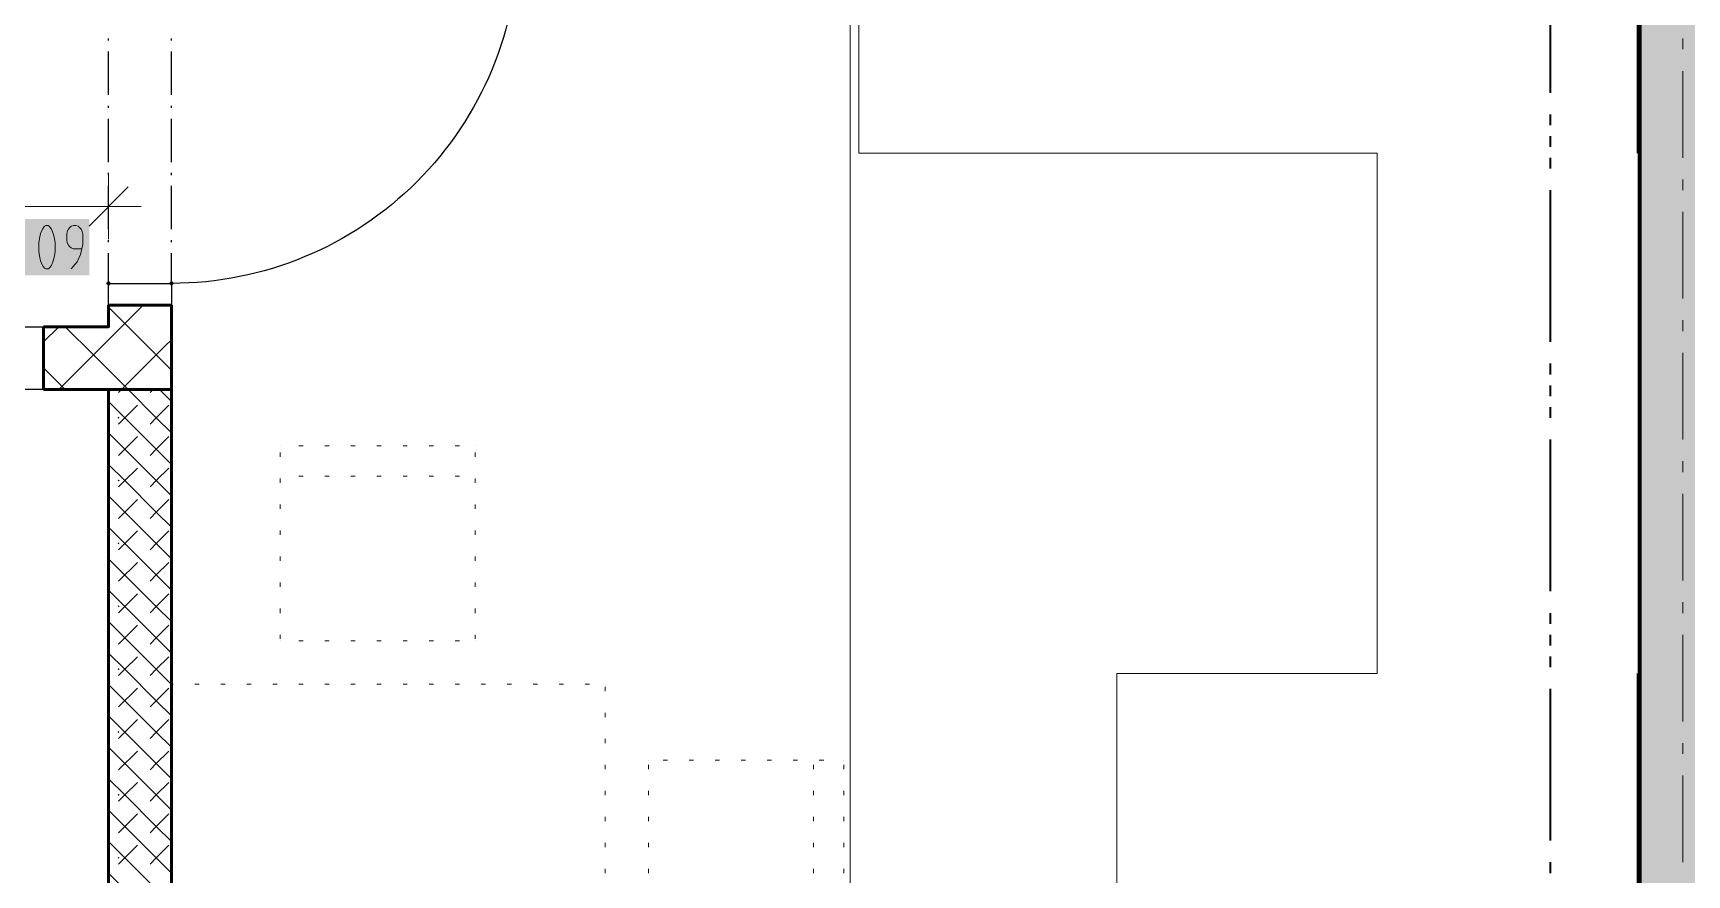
# Model space of a CAD drawing. Header units: millimetres. Extents: x 0 to 594, y 0 to 420.
# Drawn here: x 200.19 to 235.12, y 179.08 to 196.86 of the extents above; entities that cross this region are included whole.
import ezdxf

# ---------------------------------------------------------------- set-up
doc = ezdxf.new("R2010")
doc.units = ezdxf.units.MM
doc.header["$LTSCALE"] = 8
for name, color, linetype in [('PDF_Dvere', 7, 'Continuous'), ('PDF_Koty delkove', 7, 'Continuous'), ('PDF_Kuchyne', 7, 'Continuous'), ('PDF_Nabytek', 7, 'Continuous'), ('PDF_Osy hlavni', 7, 'Continuous'), ('PDF_Pozarni useky', 7, 'Continuous'), ('PDF_Pricky zdene', 7, 'Continuous'), ('PDF_Steny obvodove nosne', 7, 'Continuous')]:
    doc.layers.add(name, color=color, linetype=linetype)

msp = doc.modelspace()

# ---------------------------------------------------------------- hatches: boundary and pattern name
at = {"layer": 'PDF_Steny obvodove nosne', "true_color": 0xc0c0c0, "transparency": 33554559}
msp.add_hatch(color=9, dxfattribs=at).paths.add_polyline_path([(235.946, 143.443), (235.946, 222.437), (234.114, 222.437), (234.114, 143.26), (235.946, 143.26)])

# ---------------------------------------------------------------- linework, layer by layer
at = {"layer": 'PDF_Dvere', "lineweight": 25}
msp.add_lwpolyline([(203.112, 198.393), (203.112, 198.899), (210.439, 198.899, -0.414214), (203.112, 191.572), (203.112, 192.211)], format="xyb", dxfattribs=at)
for points in [[(201.784, 196.699), (201.784, 196.745)], [(203.112, 196.699), (203.112, 196.745)], [(201.784, 195.554), (201.784, 196.47)], [(203.112, 195.554), (203.112, 196.47)], [(201.784, 195.279), (201.784, 195.325)], [(203.112, 195.279), (203.112, 195.325)], [(201.784, 194.134), (201.784, 195.05)], [(203.112, 194.134), (203.112, 195.05)], [(201.784, 193.86), (201.784, 193.906)], [(203.112, 193.86), (203.112, 193.906)], [(201.784, 192.715), (201.784, 193.631)], [(203.112, 192.715), (203.112, 193.631)], [(201.784, 192.44), (201.784, 192.486)], [(203.112, 192.44), (203.112, 192.486)], [(201.784, 191.572), (201.784, 192.211)]]:
    msp.add_lwpolyline(points, dxfattribs=at)
for points in [[(201.784, 191.114), (201.784, 191.572), (203.112, 191.572), (203.112, 191.114)], [(199.952, 190.656), (200.41, 190.656), (200.41, 189.328), (199.952, 189.328)]]:
    msp.add_lwpolyline(points, close=True, dxfattribs=at)
at = {"layer": 'PDF_Dvere', "lineweight": 25, "transparency": 33554559}
for points in [[(201.784, 191.515), (201.726, 191.572), (201.841, 191.572), (201.784, 191.629)], [(203.112, 191.515), (203.054, 191.572), (203.169, 191.572), (203.112, 191.629)]]:
    msp.add_solid(points, dxfattribs=at)
at = {"layer": 'PDF_Koty delkove', "lineweight": 18}
for points in [[(217.445, 145.412), (217.445, 177.641), (217.445, 178.992), (217.445, 192.742), (217.445, 199.815), (217.445, 201.143), (217.445, 202.517), (217.445, 220.102), (217.445, 222.575), (217.445, 236.313), (217.445, 238.603), (217.445, 241.075), (217.445, 268.231), (217.445, 269.559), (217.445, 288.838), (217.445, 313.476), (217.445, 316.956)], [(201.784, 193.882), (201.784, 193.196), (201.784, 192.509)], [(202.196, 193.608), (201.371, 192.783)], [(201.784, 193.196), (201.348, 193.196), (199.465, 193.196), (196.56, 193.196), (196.288, 193.196), (188.595, 193.196), (187.267, 193.196), (178.291, 193.196), (176.368, 193.196), (151.365, 193.196), (149.67, 193.196), (131.261, 193.196), (129.612, 193.196), (129.338, 193.196), (127.46, 193.196), (111.57, 193.196), (110.242, 193.196)], [(201.784, 193.196), (202.471, 193.196)], [(200.898, 192.487), (200.898, 192.609), (200.91, 192.67), (200.934, 192.716), (200.958, 192.746), (200.995, 192.778), (201.044, 192.793), (201.093, 192.793), (201.142, 192.778), (201.179, 192.746), (201.203, 192.716), (201.228, 192.67), (201.24, 192.609), (201.24, 192.396), (201.191, 192.182), (201.118, 192.029), (200.995, 191.877)], [(201.215, 192.304), (201.044, 192.304), (200.995, 192.32), (200.958, 192.35), (200.934, 192.381), (200.91, 192.426), (200.898, 192.487)]]:
    msp.add_lwpolyline(points, dxfattribs=at)
msp.add_lwpolyline([(200.31, 192.426), (200.31, 192.243), (200.323, 192.152), (200.347, 192.045), (200.384, 191.953), (200.432, 191.892), (200.457, 191.877), (200.506, 191.877), (200.531, 191.892), (200.579, 191.953), (200.616, 192.045), (200.641, 192.152), (200.653, 192.243), (200.653, 192.426), (200.641, 192.518), (200.616, 192.625), (200.579, 192.716), (200.531, 192.778), (200.506, 192.793), (200.457, 192.793), (200.432, 192.778), (200.384, 192.716), (200.347, 192.625), (200.323, 192.518)], close=True, dxfattribs=at)
at = {"layer": 'PDF_Koty delkove', "color": 7, "lineweight": 18, "true_color": 0xffffff, "transparency": 33554559}
msp.add_solid([(201.378, 192.931), (199.586, 192.931), (201.378, 191.74), (199.586, 191.74)], dxfattribs=at)
at = {"layer": 'PDF_Kuchyne', "lineweight": 13}
msp.add_lwpolyline([(234.068, 183.329), (234.068, 177.834), (223.078, 177.834), (223.078, 183.329), (228.573, 183.329), (228.573, 194.32), (217.628, 194.32), (217.628, 199.815), (234.068, 199.815), (234.068, 194.32)], dxfattribs=at)
at = {"layer": 'PDF_Nabytek', "lineweight": 13}
for points in [[(205.405, 188.14), (205.405, 188.14)], [(205.405, 188.14), (205.405, 188.14)], [(205.405, 187.907), (205.405, 187.998)], [(205.894, 188.14), (205.802, 188.14)], [(206.444, 188.14), (206.352, 188.14)], [(206.993, 188.14), (206.902, 188.14)], [(207.543, 188.14), (207.451, 188.14)], [(208.092, 188.14), (208.001, 188.14)], [(208.642, 188.14), (208.55, 188.14)], [(209.191, 188.14), (209.1, 188.14)], [(209.527, 188.14), (209.527, 188.14)], [(209.527, 188.14), (209.527, 188.14)], [(209.527, 187.907), (209.527, 187.998)], [(205.405, 187.499), (205.405, 187.499)], [(205.405, 187.357), (205.405, 187.449)], [(205.894, 187.499), (205.802, 187.499)], [(206.444, 187.499), (206.352, 187.499)], [(206.993, 187.499), (206.902, 187.499)], [(207.543, 187.499), (207.451, 187.499)], [(208.092, 187.499), (208.001, 187.499)], [(208.642, 187.499), (208.55, 187.499)], [(209.191, 187.499), (209.1, 187.499)], [(209.527, 187.499), (209.527, 187.499)], [(209.527, 187.357), (209.527, 187.449)], [(205.405, 186.807), (205.405, 186.899)], [(209.527, 186.807), (209.527, 186.899)], [(205.405, 186.258), (205.405, 186.35)], [(209.527, 186.258), (209.527, 186.35)], [(205.405, 185.708), (205.405, 185.8)], [(209.527, 185.708), (209.527, 185.8)], [(205.405, 185.159), (205.405, 185.25)], [(209.527, 185.159), (209.527, 185.25)], [(205.405, 184.609), (205.405, 184.701)], [(209.527, 184.609), (209.527, 184.701)], [(205.405, 184.06), (205.405, 184.151)], [(209.527, 184.06), (209.527, 184.151)], [(205.405, 184.019), (205.405, 184.019)], [(205.405, 184.019), (205.405, 184.019)], [(205.894, 184.019), (205.802, 184.019)], [(206.444, 184.019), (206.352, 184.019)], [(206.993, 184.019), (206.902, 184.019)], [(207.543, 184.019), (207.451, 184.019)], [(208.092, 184.019), (208.001, 184.019)], [(208.642, 184.019), (208.55, 184.019)], [(209.191, 184.019), (209.1, 184.019)], [(209.527, 184.019), (209.527, 184.019)], [(209.527, 184.019), (209.527, 184.019)], [(203.146, 183.103), (203.112, 183.103)], [(203.112, 183.103), (203.112, 183.103)], [(203.112, 183.103), (203.112, 183.103)], [(203.112, 182.961), (203.112, 183.052)], [(203.696, 183.103), (203.604, 183.103)], [(204.246, 183.103), (204.154, 183.103)], [(204.795, 183.103), (204.703, 183.103)], [(205.345, 183.103), (205.253, 183.103)], [(205.894, 183.103), (205.802, 183.103)], [(206.444, 183.103), (206.352, 183.103)], [(206.993, 183.103), (206.902, 183.103)], [(207.543, 183.103), (207.451, 183.103)], [(208.092, 183.103), (208.001, 183.103)], [(208.642, 183.103), (208.55, 183.103)], [(209.191, 183.103), (209.1, 183.103)], [(209.741, 183.103), (209.649, 183.103)], [(210.29, 183.103), (210.199, 183.103)], [(210.84, 183.103), (210.748, 183.103)], [(211.389, 183.103), (211.298, 183.103)], [(211.939, 183.103), (211.847, 183.103)], [(212.27, 183.103), (212.27, 183.103)], [(212.27, 183.103), (212.27, 183.103)], [(212.27, 182.961), (212.27, 183.052)], [(203.112, 182.411), (203.112, 182.503)], [(212.27, 182.411), (212.27, 182.503)], [(203.112, 181.862), (203.112, 181.953)], [(212.27, 181.862), (212.27, 181.953)], [(203.112, 181.312), (203.112, 181.404)], [(212.27, 181.312), (212.27, 181.404)], [(213.186, 181.5), (213.186, 181.5)], [(213.186, 181.5), (213.186, 181.5)], [(213.186, 181.312), (213.186, 181.404)], [(213.587, 181.5), (213.496, 181.5)], [(214.137, 181.5), (214.045, 181.5)], [(214.687, 181.5), (214.595, 181.5)], [(215.236, 181.5), (215.144, 181.5)], [(215.786, 181.5), (215.694, 181.5)], [(216.335, 181.5), (216.243, 181.5)], [(216.667, 181.5), (216.667, 181.5)], [(216.667, 181.312), (216.667, 181.404)], [(216.885, 181.5), (216.793, 181.5)], [(217.308, 181.5), (217.308, 181.5)], [(217.308, 181.5), (217.308, 181.5)], [(217.308, 181.312), (217.308, 181.404)], [(203.112, 180.763), (203.112, 180.854)], [(212.27, 180.763), (212.27, 180.854)], [(213.186, 180.763), (213.186, 180.854)], [(216.667, 180.763), (216.667, 180.854)], [(217.308, 180.763), (217.308, 180.854)], [(203.112, 180.213), (203.112, 180.305)], [(212.27, 180.213), (212.27, 180.305)], [(213.186, 180.213), (213.186, 180.305)], [(216.667, 180.213), (216.667, 180.305)], [(217.308, 180.213), (217.308, 180.305)], [(203.112, 179.664), (203.112, 179.755)], [(212.27, 179.664), (212.27, 179.755)], [(213.186, 179.664), (213.186, 179.755)], [(216.667, 179.664), (216.667, 179.755)], [(217.308, 179.664), (217.308, 179.755)], [(203.112, 179.114), (203.112, 179.206)], [(212.27, 179.114), (212.27, 179.206)], [(213.186, 179.114), (213.186, 179.206)], [(216.667, 179.114), (216.667, 179.206)], [(217.308, 179.114), (217.308, 179.206)]]:
    msp.add_lwpolyline(points, dxfattribs=at)
at = {"layer": 'PDF_Osy hlavni', "lineweight": 18}
for points in [[(235.03, 196.516), (235.03, 196.745)], [(235.03, 194.226), (235.03, 196.058)], [(235.03, 193.539), (235.03, 193.768)], [(235.03, 191.249), (235.03, 193.081)], [(235.03, 190.563), (235.03, 190.792)], [(235.03, 188.273), (235.03, 190.105)], [(235.03, 187.586), (235.03, 187.815)], [(235.03, 185.296), (235.03, 187.128)], [(235.03, 184.609), (235.03, 184.838)], [(235.03, 182.32), (235.03, 184.151)], [(235.03, 181.633), (235.03, 181.862)], [(235.03, 179.343), (235.03, 181.175)]]:
    msp.add_lwpolyline(points, dxfattribs=at)
at = {"layer": 'PDF_Pozarni useky', "lineweight": 35}
for points in [[(232.237, 195.6), (232.237, 198.805)], [(232.237, 194.913), (232.237, 195.142)], [(232.237, 194.455), (232.237, 194.684)], [(232.237, 193.997), (232.237, 194.226)], [(232.237, 190.334), (232.237, 193.539)], [(232.237, 189.647), (232.237, 189.876)], [(232.237, 189.189), (232.237, 189.418)], [(232.237, 188.731), (232.237, 188.96)], [(232.237, 185.067), (232.237, 188.273)], [(232.237, 184.38), (232.237, 184.609)], [(232.237, 183.922), (232.237, 184.151)], [(232.237, 183.465), (232.237, 183.693)], [(232.237, 179.801), (232.237, 183.007)], [(232.237, 179.114), (232.237, 179.343)]]:
    msp.add_lwpolyline(points, dxfattribs=at)
at = {"layer": 'PDF_Pricky zdene', "lineweight": 50}
for points in [[(201.784, 191.114), (201.784, 190.656), (200.41, 190.656)], [(200.41, 189.328), (201.784, 189.328), (202.974, 189.328), (203.112, 189.328), (203.112, 189.511), (203.112, 191.114)], [(201.784, 191.114), (203.112, 191.114)], [(200.41, 189.328), (200.41, 190.656)]]:
    msp.add_lwpolyline(points, dxfattribs=at)
at = {"layer": 'PDF_Pricky zdene', "lineweight": 9}
for points in [[(202.196, 190.656), (201.784, 191.068)], [(202.516, 191.114), (202.058, 190.656)], [(203.112, 191.068), (203.066, 191.114)], [(200.73, 190.656), (200.41, 190.336)], [(202.058, 190.656), (201.463, 190.061), (200.73, 189.328)], [(202.196, 189.328), (201.463, 190.061), (200.868, 190.656)], [(202.974, 189.878), (202.791, 190.061), (202.196, 190.656)], [(203.112, 190.382), (202.974, 190.244)], [(202.974, 190.244), (202.791, 190.061), (202.058, 189.328)], [(200.868, 189.328), (200.41, 189.786)], [(203.112, 189.74), (202.974, 189.878)], [(201.994, 189.264), (202.058, 189.328)], [(203.112, 188.412), (202.791, 188.733), (202.196, 189.328)], [(202.658, 189.264), (202.722, 189.328)], [(203.112, 189.076), (202.86, 189.328)], [(202.658, 187.936), (202.791, 188.069), (202.127, 188.733), (201.784, 189.076)], [(202.127, 188.733), (202.393, 188.999)], [(202.791, 188.733), (203.057, 188.999)], [(201.994, 188.6), (202.127, 188.733)], [(202.658, 188.6), (202.791, 188.733)], [(203.112, 187.084), (202.791, 187.405), (201.784, 188.412)], [(201.994, 187.936), (202.393, 188.335)], [(202.791, 188.069), (203.057, 188.335)], [(203.112, 187.748), (202.791, 188.069)], [(202.658, 186.608), (202.791, 186.741), (202.127, 187.405), (201.784, 187.748)], [(202.127, 187.405), (202.393, 187.671)], [(202.791, 187.405), (203.057, 187.671)], [(201.994, 187.272), (202.127, 187.405)], [(202.658, 187.272), (202.791, 187.405)], [(203.112, 185.756), (202.791, 186.077), (201.784, 187.084)], [(201.994, 186.608), (202.393, 187.007)], [(202.791, 186.741), (203.057, 187.007)], [(203.112, 186.42), (202.791, 186.741)], [(202.658, 185.28), (202.791, 185.413), (202.127, 186.077), (201.784, 186.42)], [(202.127, 186.077), (202.393, 186.343)], [(202.791, 186.077), (203.057, 186.343)], [(201.994, 185.944), (202.127, 186.077)], [(202.658, 185.944), (202.791, 186.077)], [(203.112, 184.428), (202.791, 184.749), (201.784, 185.756)], [(201.994, 185.28), (202.393, 185.679)], [(202.791, 185.413), (203.057, 185.679)], [(203.112, 185.092), (202.791, 185.413)], [(202.658, 183.952), (202.791, 184.085), (202.127, 184.749), (201.784, 185.092)], [(202.127, 184.749), (202.393, 185.015)], [(202.791, 184.749), (203.057, 185.015)], [(203.112, 183.1), (202.791, 183.421), (201.784, 184.428)], [(201.994, 184.616), (202.127, 184.749)], [(202.658, 184.616), (202.791, 184.749)], [(201.994, 183.952), (202.393, 184.35)], [(202.791, 184.085), (203.057, 184.35)], [(203.112, 183.764), (202.791, 184.085)], [(202.658, 182.624), (202.791, 182.757), (202.127, 183.421), (201.784, 183.764)], [(201.994, 183.288), (202.127, 183.421)], [(202.127, 183.421), (202.393, 183.686)], [(202.658, 183.288), (202.791, 183.421)], [(202.791, 183.421), (203.057, 183.686)], [(203.112, 181.772), (202.791, 182.093), (201.784, 183.1)], [(201.994, 182.624), (202.393, 183.022)], [(202.791, 182.757), (203.057, 183.022)], [(203.112, 182.436), (202.791, 182.757)], [(202.658, 181.296), (202.791, 181.429), (202.127, 182.093), (201.784, 182.436)], [(202.127, 182.093), (202.393, 182.358)], [(202.791, 182.093), (203.057, 182.358)], [(201.994, 181.96), (202.127, 182.093)], [(202.658, 181.96), (202.791, 182.093)], [(203.112, 180.444), (202.791, 180.765), (201.784, 181.772)], [(201.994, 181.296), (202.393, 181.694)], [(202.791, 181.429), (203.057, 181.694)], [(203.112, 181.108), (202.791, 181.429)], [(202.658, 179.968), (202.791, 180.101), (202.127, 180.765), (201.784, 181.108)], [(202.127, 180.765), (202.393, 181.03)], [(202.791, 180.765), (203.057, 181.03)], [(201.994, 180.632), (202.127, 180.765)], [(202.658, 180.632), (202.791, 180.765)], [(203.112, 179.116), (202.791, 179.437), (201.784, 180.444)], [(201.994, 179.968), (202.393, 180.366)], [(202.791, 180.101), (203.057, 180.366)], [(203.112, 179.78), (202.791, 180.101)], [(202.658, 178.64), (202.791, 178.773), (202.127, 179.437), (201.784, 179.78)], [(202.127, 179.437), (202.393, 179.702)], [(202.791, 179.437), (203.057, 179.702)], [(201.994, 179.304), (202.127, 179.437)], [(202.658, 179.304), (202.791, 179.437)], [(203.112, 177.788), (202.791, 178.109), (201.784, 179.116)]]:
    msp.add_lwpolyline(points, dxfattribs=at)
at = {"layer": 'PDF_Pricky zdene', "lineweight": 50}
msp.add_lwpolyline([(203.112, 145.275), (203.112, 145.412), (203.112, 189.328), (202.974, 189.328), (201.784, 189.328), (201.784, 145.275)], close=True, dxfattribs=at)
at = {"layer": 'PDF_Pricky zdene', "lineweight": 9, "transparency": 33554559}
for points in [[(201.994, 188.715), (201.974, 188.736), (202.015, 188.736), (201.994, 188.756)], [(202.791, 188.712), (202.77, 188.733), (202.812, 188.733), (202.791, 188.754)], [(201.994, 187.387), (201.974, 187.408), (202.015, 187.408), (201.994, 187.428)], [(202.791, 187.384), (202.77, 187.405), (202.812, 187.405), (202.791, 187.426)], [(201.994, 186.059), (201.974, 186.08), (202.015, 186.08), (201.994, 186.1)], [(202.791, 186.056), (202.77, 186.077), (202.812, 186.077), (202.791, 186.098)], [(201.994, 184.731), (201.974, 184.752), (202.015, 184.752), (201.994, 184.772)], [(202.791, 184.728), (202.77, 184.749), (202.812, 184.749), (202.791, 184.77)], [(201.994, 183.403), (201.974, 183.424), (202.015, 183.424), (201.994, 183.444)], [(202.791, 183.4), (202.77, 183.421), (202.812, 183.421), (202.791, 183.441)], [(201.994, 182.075), (201.974, 182.096), (202.015, 182.096), (201.994, 182.116)], [(202.791, 182.072), (202.77, 182.093), (202.812, 182.093), (202.791, 182.113)], [(201.994, 180.747), (201.974, 180.767), (202.015, 180.767), (201.994, 180.788)], [(202.791, 180.744), (202.77, 180.765), (202.812, 180.765), (202.791, 180.785)], [(201.994, 179.419), (201.974, 179.439), (202.015, 179.439), (201.994, 179.46)], [(202.791, 179.416), (202.77, 179.437), (202.812, 179.437), (202.791, 179.457)]]:
    msp.add_solid(points, dxfattribs=at)
at = {"layer": 'PDF_Steny obvodove nosne', "lineweight": 70}
msp.add_lwpolyline([(235.946, 143.443), (235.946, 145.412), (235.946, 211.218), (235.946, 212.637), (235.946, 220.239), (235.946, 222.437), (234.114, 222.437), (234.114, 220.239), (234.114, 212.637), (234.114, 211.218), (234.114, 145.595), (234.114, 143.26), (235.946, 143.26)], close=True, dxfattribs=at)

doc.saveas('drawing.dxf')
